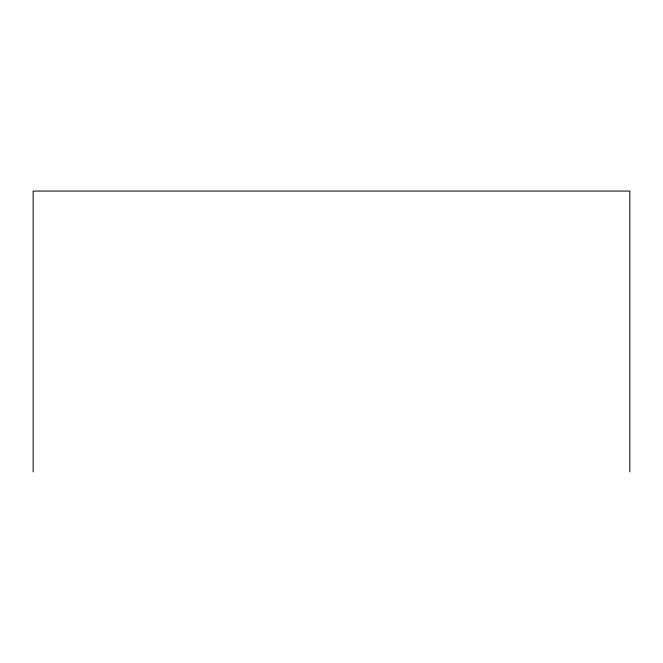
<?xml version="1.0" encoding="UTF-8"?>
<svg xmlns="http://www.w3.org/2000/svg" width="663" height="663" viewBox="0 0 663 663"><rect width="100%" height="100%" fill="white"/><g stroke="black" fill="none" stroke-linecap="round" stroke-linejoin="round"><path stroke-width="0.99" d="M629.85 471.923L629.85 191.077L33.15 191.077L33.15 471.923"/></g></svg>
